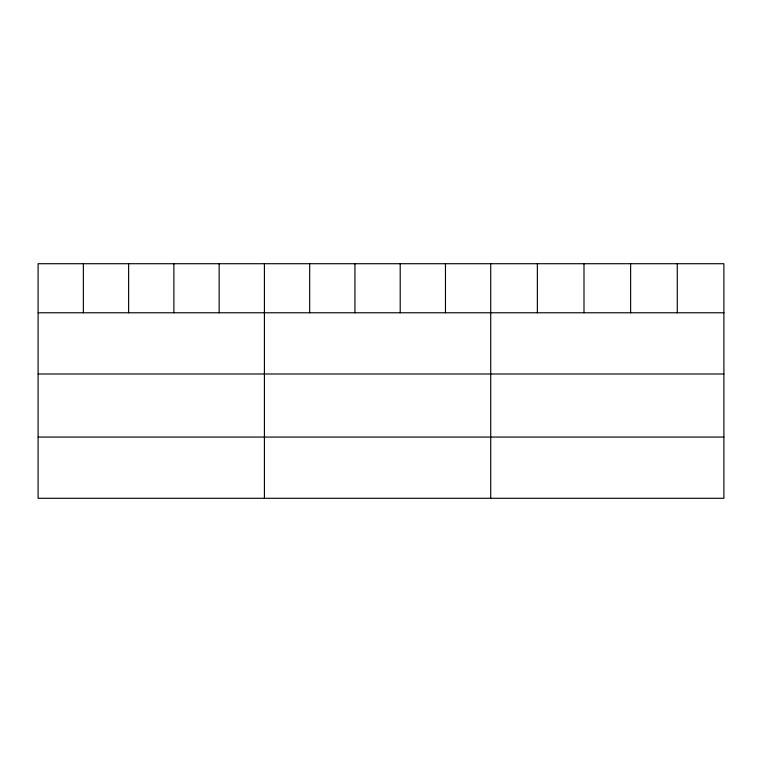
<?xml version="1.0" encoding="UTF-8"?>
<svg xmlns="http://www.w3.org/2000/svg" width="762" height="762" viewBox="0 0 762 762"><rect width="100%" height="100%" fill="white"/><g stroke="black" fill="none" stroke-linecap="round" stroke-linejoin="round"><path stroke-width="1.14" d="M723.9 312.772L723.9 498.281L38.1 498.281L38.1 263.719L723.9 263.719L723.9 312.772L38.1 312.772M38.1 373.99L723.9 373.99M38.1 437.064L723.9 437.064M677.266 263.719L677.266 312.772M630.631 263.719L630.631 312.772M583.997 263.719L583.997 312.772M537.362 263.719L537.362 312.772M490.728 263.719L490.728 498.281M445.465 263.719L445.465 312.772M400.202 263.719L400.202 312.772M354.94 263.719L354.94 312.772M309.677 263.719L309.677 312.772M264.414 263.719L264.414 498.281M219.151 263.719L219.151 312.772M173.888 263.719L173.888 312.772M128.626 263.719L128.626 312.772M83.363 263.719L83.363 312.772"/></g></svg>
